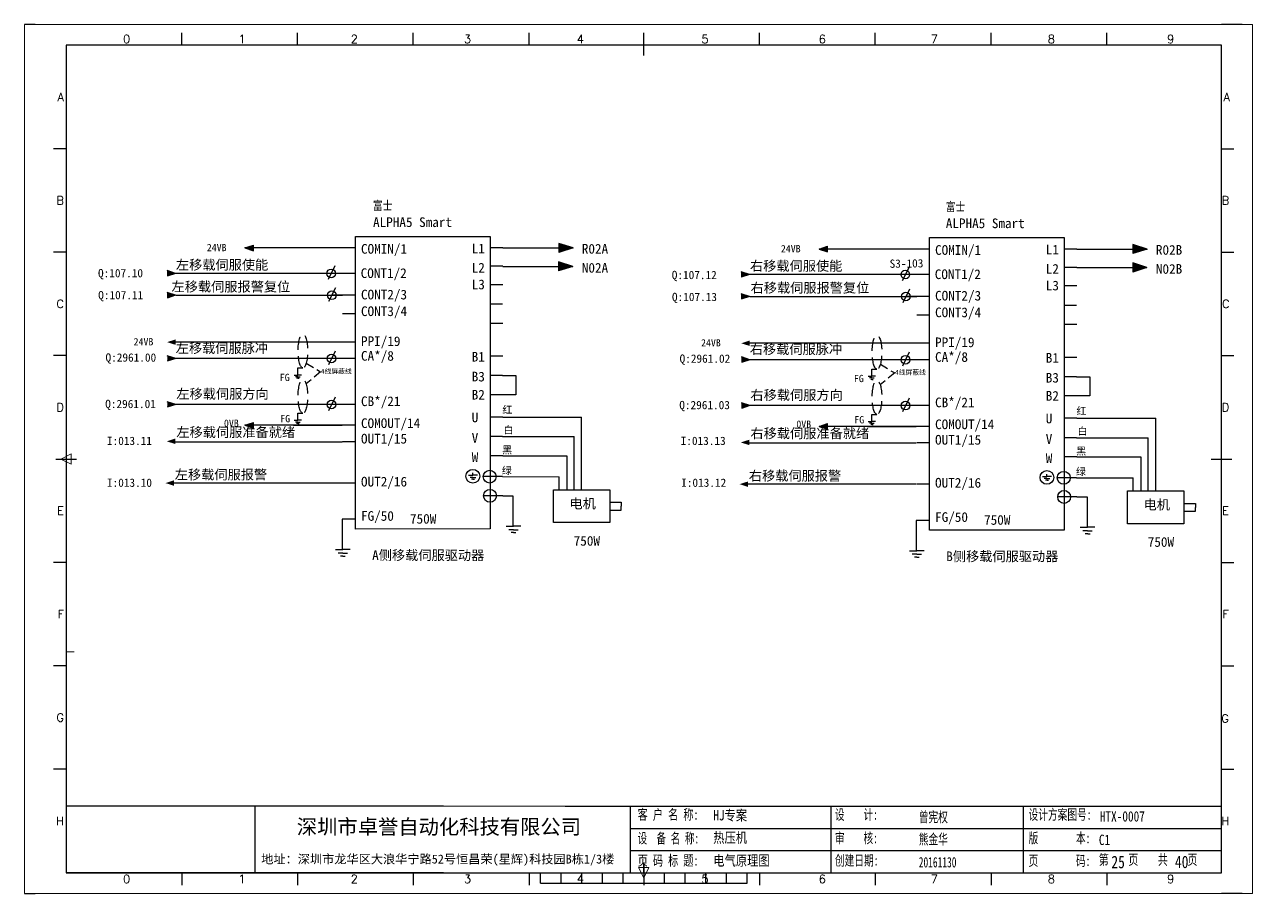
# Model space of a CAD drawing. Extents: x 35123 to 43919, y -4314 to -326.
# Drawn here: x 37283.1 to 37580.1, y -3613.9 to -3403.9 of the extents above; entities that cross this region are included whole.
import ezdxf
from ezdxf.enums import TextEntityAlignment as Align

# ---------------------------------------------------------------- set-up
doc = ezdxf.new("R2010")
doc.units = 0
doc.header["$MEASUREMENT"] = 0
doc.linetypes.add('ACISOWELD', pattern=[3, 2, -1])
doc.linetypes.add('HIDDEN2', pattern=[4.7625, 3.175, -1.5875])
doc.layers.add('AE_BOR', color=1, linetype='Continuous')
doc.layers.add('SYMS', color=7, linetype='Continuous')
doc.styles.add('Standard0.67', font='', dxfattribs={"width": 0.67})
doc.styles.add('Standard_0.8', font='SimSun.ttf', dxfattribs={"width": 0.8})
doc.styles.add('WD', font='romans.shx', dxfattribs={"bigfont": 'gbcbig.shx'})
doc.styles.add('宋', font='SimSun.ttf', dxfattribs={"width": 0.7})
doc.styles.add('工程字', font='SimSun.ttf')
doc.styles.get('Standard0.67').set_extended_font_data('FangSong_GB2312')

# ---------------------------------------------------------------- blocks, each defined once
blk = doc.blocks.new('gb_a2_a')
for p, q in [((584, 410), (25, 410)), ((25, 410), (25, 10)), ((584, 10), (584, 410)), ((25, 10), (584, 10))]:
    blk.add_line(p, q)
at = {"lineweight": 9, "ltscale": 0.1}
blk.add_line((25, 116.86), (29, 116.86), dxfattribs=at)
at = {"layer": 'AE_BOR', "lineweight": 30}
for p, q in [((10, 420), (4.93, 420)), ((594, 420), (584, 420)), ((4.93, 0), (10, 0)), ((594, 0), (584, 0))]:
    blk.add_line(p, q, dxfattribs=at)
at = {"layer": 'AE_BOR', "color": 1, "lineweight": 15}
for p, q in [((4.93, 420), (598.93, 420)), ((4.93, 0), (4.93, 420)), ((598.93, 420), (598.93, 0)), ((22.5, 210), (27.5, 212.5)), ((27.5, 207.5), (22.5, 210)), ((27.5, 212.5), (27.5, 207.5)), ((304.5, 7.5), (302, 12.5)), ((302, 12.5), (307, 12.5)), ((307, 12.5), (304.5, 7.5)), ((598.93, 0), (4.93, 0))]:
    blk.add_line(p, q, dxfattribs=at)
at = {"layer": 'AE_BOR'}
for p, q in [((81, 410), (81, 416)), ((137, 410), (137, 416)), ((193, 410), (193, 416)), ((249, 410), (249, 416)), ((304.5, 410), (304.5, 416)), ((360.5, 410), (360.5, 416)), ((416.5, 410), (416.5, 416)), ((472.5, 410), (472.5, 416)), ((528.5, 410), (528.5, 416)), ((25, 360), (19, 360)), ((584, 360), (590, 360)), ((25, 310), (19, 310)), ((584, 310), (590, 310)), ((25, 260), (19, 260)), ((584, 260), (590, 260)), ((25, 160), (19, 160)), ((584, 160), (590, 160)), ((25, 110), (19, 110)), ((584, 110), (590, 110)), ((25, 60), (19, 60)), ((584, 60), (590, 60)), ((81, 10), (81, 4)), ((137, 10), (137, 4)), ((193, 10), (193, 4)), ((249, 10), (249, 4)), ((304.5, 10), (304.5, 4)), ((360.5, 10), (360.5, 4)), ((416.5, 10), (416.5, 4)), ((472.5, 10), (472.5, 4)), ((528.5, 10), (528.5, 4))]:
    blk.add_line(p, q, dxfattribs=at)
at = {"layer": 'AE_BOR', "color": 2, "lineweight": 30}
for p, q in [((304.5, 405), (304.5, 415)), ((20, 210), (30, 210)), ((579, 210), (589, 210)), ((304.5, 10), (304.5, 15)), ((304.5, 15), (304.5, 5)), ((254.5, 5), (254.5, 10)), ((264.5, 5), (264.5, 10)), ((274.5, 5), (274.5, 10)), ((284.5, 5), (284.5, 10)), ((294.5, 5), (294.5, 10)), ((304.5, 10), (304.5, 5)), ((314.5, 5), (314.5, 10)), ((324.5, 5), (324.5, 10)), ((334.5, 5), (334.5, 10)), ((344.5, 5), (344.5, 10)), ((354.5, 5), (354.5, 10)), ((254.5, 5), (354.5, 5))]:
    blk.add_line(p, q, dxfattribs=at)
at = {"layer": 'AE_BOR', "style": 'WD'}
for s, p in [('0', (54.27, 411)), ('1', (110.12, 411)), ('2', (164.42, 411)), ('3', (219.22, 411)), ('4', (273.82, 411)), ('5', (334.12, 411)), ('6', (390.81, 411)), ('7', (445.01, 411)), ('8', (501.67, 411)), ('9', (559.4, 411)), ('0', (54.27, 5)), ('1', (110.12, 5)), ('2', (164.42, 5)), ('3', (219.22, 5)), ('4', (273.82, 5)), ('5', (334.12, 5)), ('6', (390.81, 5)), ('7', (445.01, 5)), ('8', (501.67, 5)), ('9', (559.4, 5))]:
    blk.add_text(s, height=4, dxfattribs=at).set_placement(p, align=Align.CENTER)
for s, p in [('A', (24, 385)), ('A', (588.05, 385)), ('B', (24, 335)), ('B', (587.67, 335)), ('C', (24, 285)), ('C', (587.86, 285)), ('D', (24, 235)), ('D', (587.67, 235)), ('E', (24, 185)), ('E', (587.48, 185)), ('F', (24, 135)), ('F', (587.48, 135)), ('F', (587.48, 135)), ('G', (24, 85)), ('G', (587.48, 84.56)), ('H', (24, 35)), ('H', (587.67, 35))]:
    blk.add_text(s, height=4, dxfattribs=at).set_placement(p, align=Align.MIDDLE_RIGHT)
blk = doc.blocks.new('节点')
at = {"color": 1}
blk.add_line((5159.2, 79.1), (5149.7, 60.2), dxfattribs=at)
blk.add_circle((5154.1, 68.9), 5.98, dxfattribs=at)

msp = doc.modelspace()

# ---------------------------------------------------------------- hatches: boundary and pattern name
for points in [[(37415.739, -3457.853), (37412.29, -3456.747), (37412.29, -3458.958)], [(37554.594, -3458.124), (37551.145, -3457.019), (37551.145, -3459.229)], [(37336.396, -3457.853), (37338.466, -3457.189), (37338.466, -3458.516)], [(37475.252, -3458.124), (37477.321, -3457.461), (37477.321, -3458.787)], [(37415.71, -3462.324), (37412.261, -3461.219), (37412.261, -3463.43)], [(37554.566, -3462.596), (37551.117, -3461.49), (37551.117, -3463.701)], [(37319.612, -3463.998), (37317.543, -3464.661), (37317.543, -3463.335)], [(37458.468, -3464.27), (37456.399, -3464.933), (37456.399, -3463.606)], [(37319.612, -3469.304), (37317.543, -3469.968), (37317.543, -3468.641)], [(37458.468, -3469.576), (37456.399, -3470.239), (37456.399, -3468.913)], [(37317.57, -3480.622), (37319.64, -3479.959), (37319.64, -3481.286)], [(37456.426, -3480.894), (37458.495, -3480.231), (37458.495, -3481.557)], [(37319.679, -3484.596), (37317.61, -3485.259), (37317.61, -3483.933)], [(37458.535, -3484.867), (37456.465, -3485.53), (37456.465, -3484.204)], [(37319.679, -3495.691), (37317.61, -3496.354), (37317.61, -3495.028)], [(37458.535, -3495.962), (37456.465, -3496.625), (37456.465, -3495.299)], [(37336.396, -3500.716), (37338.466, -3500.053), (37338.466, -3501.379)], [(37475.252, -3500.987), (37477.321, -3500.324), (37477.321, -3501.65)], [(37317.471, -3504.593), (37319.54, -3503.93), (37319.54, -3505.256)], [(37456.326, -3504.864), (37458.396, -3504.201), (37458.396, -3505.527)], [(37317.161, -3514.685), (37319.231, -3514.022), (37319.231, -3515.349)], [(37456.017, -3514.957), (37458.086, -3514.294), (37458.086, -3515.62)]]:
    msp.add_hatch(color=256).paths.add_polyline_path(points)

# ---------------------------------------------------------------- linework, layer by layer
for p, q in [((37415.739, -3457.853), (37412.29, -3456.747)), ((37412.29, -3456.747), (37412.29, -3458.958)), ((37554.594, -3458.124), (37551.145, -3457.019)), ((37551.145, -3457.019), (37551.145, -3459.229)), ((37336.396, -3457.853), (37338.466, -3457.189)), ((37348.098, -3457.853), (37336.396, -3457.853)), ((37336.396, -3457.853), (37338.466, -3458.516)), ((37338.466, -3458.516), (37338.466, -3457.189)), ((37360.009, -3457.853), (37348.098, -3457.853)), ((37363.114, -3457.853), (37360.009, -3457.853)), ((37363.114, -3457.853), (37360.009, -3457.853)), ((37363.114, -3457.853), (37360.009, -3457.853)), ((37363.114, -3457.853), (37360.009, -3457.853)), ((37363.114, -3457.853), (37360.009, -3457.853)), ((37363.114, -3457.853), (37360.009, -3457.853)), ((37363.114, -3457.853), (37360.009, -3457.853)), ((37363.114, -3457.853), (37360.009, -3457.853)), ((37363.114, -3457.853), (37360.009, -3457.853)), ((37363.114, -3457.853), (37360.009, -3457.853)), ((37398.776, -3457.853), (37395.671, -3457.853)), ((37398.776, -3457.853), (37395.671, -3457.853)), ((37398.776, -3457.853), (37395.671, -3457.853)), ((37398.776, -3457.853), (37395.671, -3457.853)), ((37398.776, -3457.853), (37395.671, -3457.853)), ((37398.776, -3457.853), (37395.671, -3457.853)), ((37398.776, -3457.853), (37395.671, -3457.853)), ((37398.776, -3457.853), (37395.671, -3457.853)), ((37398.776, -3457.853), (37395.671, -3457.853)), ((37398.776, -3457.853), (37395.671, -3457.853)), ((37398.776, -3457.853), (37415.739, -3457.853)), ((37415.739, -3457.853), (37412.29, -3458.958)), ((37475.252, -3458.124), (37477.321, -3457.461)), ((37486.954, -3458.124), (37475.252, -3458.124)), ((37475.252, -3458.124), (37477.321, -3458.787)), ((37477.321, -3458.787), (37477.321, -3457.461)), ((37498.864, -3458.124), (37486.954, -3458.124)), ((37501.969, -3458.124), (37498.864, -3458.124)), ((37501.969, -3458.124), (37498.864, -3458.124)), ((37501.969, -3458.124), (37498.864, -3458.124)), ((37501.969, -3458.124), (37498.864, -3458.124)), ((37501.969, -3458.124), (37498.864, -3458.124)), ((37501.969, -3458.124), (37498.864, -3458.124)), ((37501.969, -3458.124), (37498.864, -3458.124)), ((37501.969, -3458.124), (37498.864, -3458.124)), ((37501.969, -3458.124), (37498.864, -3458.124)), ((37501.969, -3458.124), (37498.864, -3458.124)), ((37537.632, -3458.124), (37534.527, -3458.124)), ((37537.632, -3458.124), (37534.527, -3458.124)), ((37537.632, -3458.124), (37534.527, -3458.124)), ((37537.632, -3458.124), (37534.527, -3458.124)), ((37537.632, -3458.124), (37534.527, -3458.124)), ((37537.632, -3458.124), (37534.527, -3458.124)), ((37537.632, -3458.124), (37534.527, -3458.124)), ((37537.632, -3458.124), (37534.527, -3458.124)), ((37537.632, -3458.124), (37534.527, -3458.124)), ((37537.632, -3458.124), (37534.527, -3458.124)), ((37537.632, -3458.124), (37554.594, -3458.124)), ((37554.594, -3458.124), (37551.145, -3459.229)), ((37398.75, -3462.292), (37395.646, -3462.292)), ((37398.747, -3462.323), (37415.71, -3462.323)), ((37415.71, -3462.324), (37412.261, -3461.219)), ((37412.261, -3461.219), (37412.261, -3463.43)), ((37415.71, -3462.324), (37412.261, -3463.43)), ((37537.606, -3462.563), (37534.501, -3462.563)), ((37537.603, -3462.594), (37554.566, -3462.594)), ((37554.566, -3462.596), (37551.117, -3461.49)), ((37551.117, -3461.49), (37551.117, -3463.701)), ((37554.566, -3462.596), (37551.117, -3463.701)), ((37319.612, -3463.998), (37317.543, -3463.335)), ((37319.612, -3463.998), (37317.543, -3464.661)), ((37322.532, -3463.998), (37319.612, -3463.998)), ((37357.263, -3463.998), (37322.532, -3463.998)), ((37363.114, -3463.998), (37357.263, -3463.998)), ((37359.942, -3463.998), (37357.263, -3463.998)), ((37458.468, -3464.27), (37456.399, -3463.606)), ((37458.468, -3464.27), (37456.399, -3464.933)), ((37461.387, -3464.27), (37458.468, -3464.27)), ((37496.118, -3464.27), (37461.387, -3464.27)), ((37501.969, -3464.27), (37496.118, -3464.27)), ((37498.798, -3464.27), (37496.118, -3464.27)), ((37319.612, -3469.304), (37317.543, -3468.641)), ((37398.747, -3466.781), (37395.642, -3466.781)), ((37458.468, -3469.576), (37456.399, -3468.913)), ((37537.603, -3467.052), (37534.498, -3467.052)), ((37319.612, -3469.304), (37317.543, -3469.968)), ((37319.662, -3469.301), (37360.008, -3469.301)), ((37360.072, -3469.301), (37357.393, -3469.301)), ((37363.113, -3469.301), (37360.008, -3469.301)), ((37398.695, -3471.465), (37395.59, -3471.465)), ((37458.468, -3469.576), (37456.399, -3470.239)), ((37458.518, -3469.573), (37498.864, -3469.573)), ((37498.928, -3469.573), (37496.248, -3469.573)), ((37501.969, -3469.573), (37498.864, -3469.573)), ((37537.55, -3471.736), (37534.445, -3471.736)), ((37363.114, -3473.818), (37360.009, -3473.818)), ((37501.969, -3474.089), (37498.864, -3474.089)), ((37398.776, -3476.094), (37395.671, -3476.094)), ((37537.632, -3476.365), (37534.527, -3476.365)), ((37339.44, -3480.622), (37319.64, -3480.622)), ((37360.009, -3480.622), (37339.44, -3480.622)), ((37363.081, -3480.622), (37359.976, -3480.622)), ((37478.295, -3480.894), (37458.495, -3480.894)), ((37498.864, -3480.894), (37478.295, -3480.894)), ((37501.937, -3480.894), (37498.832, -3480.894)), ((37319.679, -3484.596), (37317.61, -3483.933)), ((37319.679, -3484.596), (37317.61, -3485.259)), ((37322.599, -3484.596), (37319.679, -3484.596)), ((37357.329, -3484.596), (37322.599, -3484.596)), ((37360.009, -3484.596), (37356.575, -3484.596)), ((37360.009, -3484.596), (37357.329, -3484.596)), ((37363.114, -3484.596), (37360.009, -3484.596)), ((37398.747, -3484.026), (37395.642, -3484.026)), ((37458.535, -3484.867), (37456.465, -3484.204)), ((37458.535, -3484.867), (37456.465, -3485.53)), ((37461.454, -3484.867), (37458.535, -3484.867)), ((37496.185, -3484.867), (37461.454, -3484.867)), ((37498.864, -3484.867), (37495.431, -3484.867)), ((37498.864, -3484.867), (37496.185, -3484.867)), ((37501.969, -3484.867), (37498.864, -3484.867)), ((37537.603, -3484.297), (37534.498, -3484.297)), ((37348.274, -3488.575), (37349.168, -3488.568)), ((37349.168, -3489.004), (37348.606, -3489.004)), ((37349.178, -3489.35), (37348.892, -3489.35)), ((37350.063, -3488.575), (37349.168, -3488.568)), ((37349.168, -3489.004), (37349.73, -3489.004)), ((37349.178, -3489.35), (37349.465, -3489.35)), ((37398.695, -3488.71), (37395.59, -3488.71)), ((37398.695, -3488.71), (37401.88, -3488.71)), ((37401.88, -3488.71), (37401.88, -3493.339)), ((37487.13, -3488.846), (37488.024, -3488.839)), ((37488.024, -3489.275), (37487.462, -3489.275)), ((37488.034, -3489.622), (37487.747, -3489.622)), ((37488.918, -3488.846), (37488.024, -3488.839)), ((37488.024, -3489.275), (37488.586, -3489.275)), ((37488.034, -3489.622), (37488.321, -3489.622)), ((37537.55, -3488.981), (37534.445, -3488.981)), ((37537.55, -3488.981), (37540.735, -3488.981)), ((37540.735, -3488.981), (37540.735, -3493.611)), ((37319.679, -3495.691), (37317.61, -3495.028)), ((37398.776, -3493.339), (37395.671, -3493.339)), ((37401.88, -3493.339), (37398.776, -3493.339)), ((37458.535, -3495.962), (37456.465, -3495.299)), ((37537.632, -3493.611), (37534.527, -3493.611)), ((37540.735, -3493.611), (37537.632, -3493.611)), ((37319.679, -3495.691), (37317.61, -3496.354)), ((37322.599, -3495.691), (37319.679, -3495.691)), ((37357.329, -3495.691), (37322.599, -3495.691)), ((37360.009, -3495.691), (37357.329, -3495.691)), ((37360.009, -3495.691), (37357.329, -3495.691)), ((37363.114, -3495.691), (37360.009, -3495.691)), ((37458.535, -3495.962), (37456.465, -3496.625)), ((37461.454, -3495.962), (37458.535, -3495.962)), ((37496.185, -3495.962), (37461.454, -3495.962)), ((37498.864, -3495.962), (37496.185, -3495.962)), ((37498.864, -3495.962), (37496.185, -3495.962)), ((37501.969, -3495.962), (37498.864, -3495.962)), ((37336.396, -3500.716), (37338.466, -3500.053)), ((37348.098, -3500.716), (37336.396, -3500.716)), ((37336.396, -3500.716), (37338.466, -3501.379)), ((37338.466, -3501.379), (37338.466, -3500.053)), ((37359.909, -3500.718), (37347.806, -3500.718)), ((37348.098, -3500.718), (37359.909, -3500.718)), ((37348.274, -3499.523), (37349.168, -3499.516)), ((37349.168, -3499.952), (37348.606, -3499.952)), ((37349.178, -3500.298), (37348.892, -3500.298)), ((37350.063, -3499.523), (37349.168, -3499.516)), ((37349.168, -3499.952), (37349.73, -3499.952)), ((37349.178, -3500.298), (37349.465, -3500.298)), ((37363.014, -3500.718), (37359.909, -3500.718)), ((37398.747, -3498.763), (37395.642, -3498.763)), ((37398.747, -3498.763), (37417.825, -3498.763)), ((37417.825, -3516.328), (37417.825, -3498.763)), ((37475.252, -3500.987), (37477.321, -3500.324)), ((37486.954, -3500.987), (37475.252, -3500.987)), ((37475.252, -3500.987), (37477.321, -3501.65)), ((37477.321, -3501.65), (37477.321, -3500.324)), ((37498.765, -3500.989), (37486.661, -3500.989)), ((37486.954, -3500.989), (37498.765, -3500.989)), ((37487.13, -3499.794), (37488.024, -3499.787)), ((37488.024, -3500.223), (37487.462, -3500.223)), ((37488.034, -3500.57), (37487.747, -3500.57)), ((37488.918, -3499.794), (37488.024, -3499.787)), ((37488.024, -3500.223), (37488.586, -3500.223)), ((37488.034, -3500.57), (37488.321, -3500.57)), ((37501.869, -3500.989), (37498.765, -3500.989)), ((37537.603, -3499.035), (37534.498, -3499.035)), ((37537.603, -3499.035), (37556.68, -3499.035)), ((37556.68, -3516.599), (37556.68, -3499.035)), ((37398.695, -3503.448), (37395.59, -3503.448)), ((37398.695, -3503.448), (37416.016, -3503.448)), ((37416.016, -3516.326), (37416.016, -3503.448)), ((37537.55, -3503.719), (37534.445, -3503.719)), ((37537.55, -3503.719), (37554.871, -3503.719)), ((37554.871, -3516.597), (37554.871, -3503.719)), ((37318.346, -3504.692), (37359.909, -3504.692)), ((37363.114, -3504.692), (37360.009, -3504.692)), ((37457.202, -3504.963), (37498.765, -3504.963)), ((37501.969, -3504.963), (37498.864, -3504.963)), ((37398.776, -3508.077), (37395.671, -3508.077)), ((37398.776, -3508.077), (37414.263, -3508.077)), ((37414.263, -3508.077), (37414.263, -3516.326)), ((37537.632, -3508.348), (37534.527, -3508.348)), ((37537.632, -3508.348), (37553.119, -3508.348)), ((37553.119, -3508.348), (37553.119, -3516.597)), ((37390.457, -3512.813), (37391.53, -3512.805)), ((37391.53, -3513.328), (37390.855, -3513.328)), ((37391.53, -3512.805), (37391.53, -3512.252)), ((37392.603, -3512.813), (37391.53, -3512.805)), ((37391.53, -3513.328), (37392.204, -3513.328)), ((37395.671, -3513.138), (37394.032, -3513.138)), ((37398.695, -3513.138), (37395.59, -3513.138)), ((37398.695, -3513.138), (37412.358, -3513.19)), ((37412.358, -3516.29), (37412.358, -3513.19)), ((37529.312, -3513.084), (37530.385, -3513.076)), ((37530.385, -3513.076), (37530.385, -3512.524)), ((37531.459, -3513.084), (37530.385, -3513.076)), ((37534.527, -3513.41), (37532.888, -3513.41)), ((37537.55, -3513.41), (37534.445, -3513.41)), ((37537.55, -3513.41), (37551.214, -3513.461)), ((37551.214, -3516.561), (37551.214, -3513.461)), ((37359.909, -3514.721), (37318.82, -3514.721)), ((37363.114, -3514.721), (37360.009, -3514.721)), ((37391.542, -3513.744), (37391.198, -3513.744)), ((37391.542, -3513.744), (37391.886, -3513.744)), ((37498.765, -3514.992), (37457.675, -3514.992)), ((37501.969, -3514.992), (37498.864, -3514.992)), ((37530.385, -3513.599), (37529.711, -3513.599)), ((37530.397, -3514.015), (37530.053, -3514.015)), ((37530.385, -3513.599), (37531.06, -3513.599)), ((37530.397, -3514.015), (37530.741, -3514.015)), ((37395.671, -3517.767), (37394.113, -3517.767)), ((37398.776, -3517.767), (37395.671, -3517.767)), ((37398.776, -3517.767), (37401.214, -3517.767)), ((37401.214, -3517.767), (37401.214, -3525.098)), ((37424.62, -3519.324), (37427.427, -3519.324)), ((37427.427, -3519.324), (37427.427, -3520.282)), ((37534.527, -3518.039), (37532.969, -3518.039)), ((37537.632, -3518.039), (37534.527, -3518.039)), ((37537.632, -3518.039), (37540.07, -3518.039)), ((37540.07, -3518.039), (37540.07, -3525.369)), ((37424.62, -3521.24), (37427.427, -3521.24)), ((37427.427, -3521.24), (37427.427, -3520.282)), ((37563.475, -3519.595), (37566.283, -3519.595)), ((37563.475, -3521.511), (37566.283, -3521.511)), ((37566.283, -3519.595), (37566.283, -3520.553)), ((37566.283, -3521.511), (37566.283, -3520.553)), ((37363.014, -3523.437), (37359.909, -3523.437)), ((37359.909, -3523.437), (37359.909, -3530.767)), ((37399.564, -3525.112), (37401.353, -3525.098)), ((37403.142, -3525.112), (37401.353, -3525.098)), ((37501.869, -3523.708), (37498.765, -3523.708)), ((37498.765, -3523.708), (37498.765, -3531.039)), ((37538.42, -3525.383), (37540.209, -3525.369)), ((37541.997, -3525.383), (37540.209, -3525.369)), ((37401.353, -3525.969), (37400.229, -3525.969)), ((37401.373, -3526.663), (37400.8, -3526.663)), ((37401.353, -3525.969), (37402.477, -3525.969)), ((37401.373, -3526.663), (37401.947, -3526.663)), ((37540.209, -3526.241), (37539.084, -3526.241)), ((37540.229, -3526.934), (37539.655, -3526.934)), ((37540.209, -3526.241), (37541.333, -3526.241)), ((37540.229, -3526.934), (37540.802, -3526.934)), ((37358.259, -3530.781), (37360.048, -3530.767)), ((37361.837, -3530.781), (37360.048, -3530.767)), ((37497.115, -3531.052), (37498.904, -3531.039)), ((37500.692, -3531.052), (37498.904, -3531.039)), ((37360.048, -3531.639), (37358.924, -3531.639)), ((37360.068, -3532.332), (37359.495, -3532.332)), ((37360.048, -3531.639), (37361.172, -3531.639)), ((37360.068, -3532.332), (37360.642, -3532.332)), ((37498.904, -3531.91), (37497.779, -3531.91)), ((37498.924, -3532.603), (37498.35, -3532.603)), ((37498.904, -3531.91), (37500.028, -3531.91)), ((37498.924, -3532.603), (37499.497, -3532.603)), ((37338.766, -3592.785), (37338.766, -3608.87)), ((37429.579, -3598.146), (37473.83, -3598.146)), ((37473.83, -3598.146), (37542.616, -3598.146)), ((37542.616, -3598.146), (37572.614, -3598.146)), ((37429.579, -3603.508), (37473.83, -3603.508)), ((37473.83, -3603.508), (37542.616, -3603.508)), ((37542.616, -3603.508), (37572.614, -3603.508)), ((37413.88, -3608.87), (37473.83, -3608.87)), ((37473.83, -3608.87), (37542.616, -3608.87))]:
    msp.add_line(p, q)
at = {"linetype": 'ACISOWELD'}
for p, q in [((37351.22, -3485.716), (37354.696, -3487.811)), ((37490.076, -3485.987), (37493.552, -3488.082)), ((37354.696, -3487.811), (37351.18, -3490.664)), ((37493.552, -3488.082), (37490.036, -3490.935))]:
    msp.add_line(p, q, dxfattribs=at)
at = {"lineweight": -3}
for p, q in [((37349.168, -3488.568), (37349.168, -3486.873)), ((37349.168, -3486.873), (37350.408, -3486.873)), ((37488.024, -3488.839), (37488.024, -3487.144)), ((37488.024, -3487.144), (37489.264, -3487.144)), ((37349.168, -3499.516), (37349.168, -3497.821)), ((37349.168, -3497.821), (37350.408, -3497.821)), ((37488.024, -3499.787), (37488.024, -3498.092)), ((37488.024, -3498.092), (37489.264, -3498.092))]:
    msp.add_line(p, q, dxfattribs=at)
at = {"ltscale": 2}
for p, q in [((37384.419, -3592.785), (37293.114, -3592.785)), ((37413.88, -3592.785), (37572.614, -3592.785)), ((37429.579, -3592.785), (37429.579, -3608.87)), ((37478.145, -3608.87), (37478.145, -3592.785)), ((37524.725, -3608.87), (37524.725, -3592.785)), ((37384.419, -3608.87), (37293.114, -3608.87)), ((37542.616, -3608.87), (37572.614, -3608.87))]:
    msp.add_line(p, q, dxfattribs=at)
at = {"lineweight": 9, "ltscale": 0.1}
for p, q in [((37384.419, -3592.785), (37413.88, -3592.785)), ((37384.419, -3608.87), (37413.88, -3608.87)), ((37412.523, -3608.87), (37412.523, -3608.87)), ((37412.523, -3608.87), (37412.523, -3608.87))]:
    msp.add_line(p, q, dxfattribs=at)
for points in [[(37363.114, -3455.102), (37395.671, -3455.102), (37395.671, -3525.779), (37363.114, -3525.789)], [(37501.969, -3455.373), (37534.527, -3455.373), (37534.527, -3526.05), (37501.969, -3526.06)], [(37411.03, -3516.328), (37424.62, -3516.328), (37424.62, -3524.237), (37411.03, -3524.237)], [(37549.886, -3516.599), (37563.475, -3516.599), (37563.475, -3524.508), (37549.886, -3524.508)]]:
    msp.add_lwpolyline(points, close=True)
for centre, radius in [((37391.505, -3513.055), 1.662), ((37395.59, -3513.138), 1.558), ((37530.361, -3513.327), 1.662), ((37534.445, -3513.41), 1.558), ((37395.671, -3517.767), 1.558), ((37534.527, -3518.039), 1.558)]:
    msp.add_circle(centre, radius)
at = {"linetype": 'HIDDEN2'}
for centre in [(37350.408, -3482.767), (37489.264, -3483.039), (37350.408, -3493.715), (37489.264, -3493.987)]:
    msp.add_ellipse(centre, major_axis=(0, -4.106), ratio=0.2823603, dxfattribs=at)

# ---------------------------------------------------------------- block references
for name, p, xscale, yscale, zscale in [('gb_a2_a', (37280.614, -3613.87), 0.5, 0.5, 0.5), ('节点', (36455.296, -3476.058), 0.1749999999992724, 0.1750000000001819, 0.175), ('节点', (36455.296, -3476.058), 0.1749999999992724, 0.1750000000001819, 0.175), ('节点', (36455.296, -3476.058), 0.1749999999992724, 0.1750000000001819, 0.175), ('节点', (36594.152, -3476.33), 0.1749999999992724, 0.1750000000001819, 0.175), ('节点', (36594.152, -3476.33), 0.1749999999992724, 0.1750000000001819, 0.175), ('节点', (36594.152, -3476.33), 0.1749999999992724, 0.1750000000001819, 0.175), ('节点', (36455.426, -3481.361), 0.1749999999992724, 0.1750000000001819, 0.175), ('节点', (36455.426, -3481.361), 0.1749999999992724, 0.1750000000001819, 0.175), ('节点', (36455.426, -3481.361), 0.1749999999992724, 0.1750000000001819, 0.175), ('节点', (36594.282, -3481.633), 0.1749999999992724, 0.1750000000001819, 0.175), ('节点', (36594.282, -3481.633), 0.1749999999992724, 0.1750000000001819, 0.175), ('节点', (36594.282, -3481.633), 0.1749999999992724, 0.1750000000001819, 0.175), ('节点', (36455.363, -3496.656), 0.1749999999992724, 0.1750000000001819, 0.175), ('节点', (36455.363, -3496.656), 0.1749999999992724, 0.1750000000001819, 0.175), ('节点', (36455.363, -3496.656), 0.1749999999992724, 0.1750000000001819, 0.175), ('节点', (36594.218, -3496.927), 0.1749999999992724, 0.1750000000001819, 0.175), ('节点', (36594.218, -3496.927), 0.1749999999992724, 0.1750000000001819, 0.175), ('节点', (36594.218, -3496.927), 0.1749999999992724, 0.1750000000001819, 0.175), ('节点', (36455.363, -3507.751), 0.1749999999992724, 0.1750000000001819, 0.175), ('节点', (36455.363, -3507.751), 0.1749999999992724, 0.1750000000001819, 0.175), ('节点', (36455.363, -3507.751), 0.1749999999992724, 0.1750000000001819, 0.175), ('节点', (36594.218, -3508.022), 0.1749999999992724, 0.1750000000001819, 0.175), ('节点', (36594.218, -3508.022), 0.1749999999992724, 0.1750000000001819, 0.175), ('节点', (36594.218, -3508.022), 0.1749999999992724, 0.1750000000001819, 0.175)]:
    msp.add_blockref(name, p, dxfattribs=dict(xscale=xscale, yscale=yscale, zscale=zscale))

# ---------------------------------------------------------------- texts
for s, insert, char_height, width, attachment_point in [('{\\Fromans,gbcbig|c134;富士}\\PALPHA5 Smart', (37367.37, -3446.556), 2.34, 28.3192, 1), ('{\\Fromans,gbcbig|c134;富士}\\PALPHA5 Smart', (37505.906, -3446.828), 2.34, 28.3192, 1), ('24VB', (37327.164, -3456.886), 1.755, 5.30592, 1), ('{\\fSimSun|b0|i0|c134|p2;COMIN/1}', (37364.456, -3456.914), 2.34, 14.26729, 1), ('{\\fSimSun|b0|i0|c134|p2;L1}', (37391.231, -3456.819), 2.34, 4.33545, 1), ('R02A', (37417.872, -3456.886), 2.34, 5.30592, 1), ('{\\fSimSun|b0|i0|c134|p2;COMIN/1}', (37503.312, -3457.185), 2.34, 14.26729, 1), ('24VB', (37466.02, -3457.157), 1.755, 5.30592, 1), ('{\\fSimSun|b0|i0|c134|p2;L1}', (37530.087, -3457.09), 2.34, 4.33545, 1), ('R02B', (37556.728, -3457.157), 2.34, 5.30592, 1), ('Q:107.10', (37300.849, -3462.947), 2, 14.80364, 1), ('{\\fSimSun|b0|i0|c134|p2;左移载伺服使能}', (37319.691, -3460.757), 2.34, 30.42746, 1), ('{\\fSimSun|b0|i0|c134|p2;CONT1/2}', (37364.387, -3462.779), 2.34, 19.80593, 1), ('{\\fSimSun|b0|i0|c134|p2;L2}', (37391.231, -3461.466), 2.34, 4.33545, 1), ('N02A', (37417.872, -3461.486), 2.34, 5.30592, 1), ('{\\fSimSun|b0|i0|c134|p2;右移载伺服使能}', (37458.547, -3461.028), 2.34, 30.42746, 1), ('{\\fSimSun|b0|i0|c134|p2;CONT1/2}', (37503.243, -3463.05), 2.34, 19.80593, 1), ('{\\fSimSun|b0|i0|c134|p2;L2}', (37530.087, -3461.738), 2.34, 4.33545, 1), ('N02B', (37556.728, -3461.758), 2.34, 5.30592, 1), ('{\\fSimSun|b0|i0|c134|p2;左移载伺服报警复位}', (37318.628, -3466.039), 2.34, 37.66028, 1), ('{\\fSimSun|b0|i0|c134|p2;L3}', (37391.231, -3465.501), 2.34, 4.33545, 1), ('Q:107.12', (37439.626, -3463.391), 2, 14.80364, 1), ('{\\fSimSun|b0|i0|c134|p2;右移载伺服报警复位}', (37458.695, -3466.31), 2.34, 36.89595, 1), ('{\\fSimSun|b0|i0|c134|p2;L3}', (37530.087, -3465.773), 2.34, 4.33545, 1), ('Q:107.11', (37300.899, -3468.25), 2, 14.80364, 1), ('{\\fSimSun|b0|i0|c134|p2;CONT2/3}', (37364.456, -3467.96), 2.34, 22.44337, 1), ('Q:107.13', (37439.676, -3468.694), 2, 14.80364, 1), ('{\\fSimSun|b0|i0|c134|p2;CONT2/3}', (37503.312, -3468.231), 2.34, 22.44337, 1), ('{\\fSimSun|b0|i0|c134|p2;CONT3/4}', (37364.456, -3471.983), 2.34, 4.64062, 1), ('{\\fSimSun|b0|i0|c134|p2;CONT3/4}', (37503.312, -3472.254), 2.34, 4.64062, 1), ('24VB', (37309.456, -3479.642), 1.755, 5.30592, 1), ('{\\fSimSun|b0|i0|c134|p2;左移载伺服脉冲}', (37319.64, -3480.9), 2.34, 31.69101, 1), ('{\\fSimSun|b0|i0|c134|p2;PPI/19}', (37364.456, -3479.225), 2.34, 4.64062, 1), ('24VB', (37446.707, -3479.913), 1.755, 5.30592, 1), ('{\\fSimSun|b0|i0|c134|p2;右移载伺服脉冲}', (37458.495, -3481.171), 2.34, 30.45053, 1), ('{\\fSimSun|b0|i0|c134|p2;PPI/19}', (37503.312, -3479.496), 2.34, 4.64062, 1), ('Q:2961.00', (37302.67, -3483.333), 2, 14.80364, 1), ('{\\fSimSun|b0|i0|c134|p2;CA*/8}', (37364.456, -3482.774), 2.34, 4.64062, 1), ('{\\fSimSun|b0|i0|c134|p2;B1}', (37391.231, -3482.975), 2.34, 4.33545, 1), ('Q:2961.02', (37441.526, -3483.605), 2, 14.80364, 1), ('{\\fSimSun|b0|i0|c134|p2;CA*/8}', (37503.312, -3483.045), 2.34, 4.64062, 1), ('{\\fSimSun|b0|i0|c134|p2;B1}', (37530.087, -3483.246), 2.34, 4.33545, 1), ('FG', (37344.813, -3488.267), 1.755, 5.30592, 1), ('{\\fSimSun|b0|i0|c134|p2;B3}', (37391.231, -3487.782), 2.34, 4.33545, 1), ('FG', (37483.669, -3488.539), 1.755, 5.30592, 1), ('{\\fSimSun|b0|i0|c134|p2;B3}', (37530.087, -3488.054), 2.34, 4.33545, 1), ('{\\fSimSun|b0|i0|c134|p2;左移载伺服方向}', (37319.796, -3491.959), 2.34, 31.42377, 1), ('{\\fSimSun|b0|i0|c134|p2;B2}', (37391.231, -3492.164), 2.34, 4.33545, 1), ('{\\fSimSun|b0|i0|c134|p2;右移载伺服方向}', (37458.652, -3492.23), 2.34, 30.04857, 1), ('{\\fSimSun|b0|i0|c134|p2;B2}', (37530.087, -3492.435), 2.34, 4.33545, 1), ('Q:2961.01', (37302.594, -3494.557), 2, 16.56222, 1), ('{\\fSimSun|b0|i0|c134|p2;CB*/21}', (37364.456, -3493.748), 2.34, 4.64062, 1), ('Q:2961.03', (37441.449, -3494.828), 2, 16.56222, 1), ('{\\fSimSun|b0|i0|c134|p2;CB*/21}', (37503.312, -3494.019), 2.34, 4.64062, 1), ('FG', (37344.929, -3498.234), 1.755, 5.30592, 1), ('{\\fSimSun|b0|i0|c134|p2;U}', (37391.231, -3497.641), 2.34, 4.33545, 1), ('{\\fSimSun|b0|i0|c134|p2;红}', (37398.656, -3496.089), 1.755, 4.33545, 1), ('FG', (37483.785, -3498.505), 1.755, 5.30592, 1), ('{\\fSimSun|b0|i0|c134|p2;U}', (37530.087, -3497.912), 2.34, 4.33545, 1), ('{\\fSimSun|b0|i0|c134|p2;红}', (37537.512, -3496.361), 1.755, 4.33545, 1), ('{\\fSimSun|b0|i0|c134|p2;左移载伺服准备就绪}', (37319.796, -3501.222), 2.34, 38.69544, 1), ('0VB', (37331.308, -3499.341), 1.755, 5.30592, 1), ('{\\fSimSun|b0|i0|c134|p2;COMOUT/14}', (37364.456, -3499.042), 2.34, 4.64062, 1), ('{\\fSimSun|b0|i0|c134|p2;白}', (37398.916, -3500.992), 1.755, 4.33545, 1), ('{\\fSimSun|b0|i0|c134|p2;右移载伺服准备就绪}', (37458.652, -3501.493), 2.34, 36.79396, 1), ('0VB', (37469.76, -3499.571), 1.755, 5.30592, 1), ('{\\fSimSun|b0|i0|c134|p2;COMOUT/14}', (37503.312, -3499.313), 2.34, 4.64062, 1), ('{\\fSimSun|b0|i0|c134|p2;白}', (37537.771, -3501.263), 1.755, 4.33545, 1), ('I:013.11', (37303.012, -3503.477), 2, 14.80364, 1), ('{\\fSimSun|b0|i0|c134|p2;OUT1/15}', (37364.456, -3502.785), 2.34, 4.64062, 1), ('{\\fSimSun|b0|i0|c134|p2;V}', (37391.231, -3502.593), 2.34, 4.33545, 1), ('I:013.13', (37441.78, -3503.477), 2, 14.80364, 1), ('{\\fSimSun|b0|i0|c134|p2;OUT1/15}', (37503.312, -3503.056), 2.34, 4.64062, 1), ('{\\fSimSun|b0|i0|c134|p2;V}', (37530.087, -3502.865), 2.34, 4.33545, 1), ('{\\fSimSun|b0|i0|c134|p2;W}', (37391.231, -3507.219), 2.34, 4.33545, 1), ('{\\fSimSun|b0|i0|c134|p2;黑}', (37398.611, -3505.796), 1.755, 4.33545, 1), ('{\\fSimSun|b0|i0|c134|p2;W}', (37530.087, -3507.49), 2.34, 4.33545, 1), ('{\\fSimSun|b0|i0|c134|p2;黑}', (37537.467, -3506.067), 1.755, 4.33545, 1), ('{\\fSimSun|b0|i0|c134|p2;绿}', (37398.541, -3510.778), 1.755, 4.33545, 1), ('{\\fSimSun|b0|i0|c134|p2;左移载伺服报警}', (37319.41, -3511.47), 2.34, 31.40635, 1), ('{\\fSimSun|b0|i0|c134|p2;OUT2/16}', (37364.456, -3513.175), 2.34, 4.64062, 1), ('{\\fSimSun|b0|i0|c134|p2;右移载伺服报警}', (37458.265, -3511.742), 2.34, 31.40635, 1), ('{\\fSimSun|b0|i0|c134|p2;OUT2/16}', (37503.312, -3513.446), 2.34, 4.64062, 1), ('{\\fSimSun|b0|i0|c134|p2;绿}', (37537.396, -3511.049), 1.755, 4.33545, 1), ('I:013.10', (37303.012, -3513.596), 2, 14.80364, 1), ('I:013.12', (37441.911, -3513.596), 2, 14.80364, 1), ('{\\fSimSun|b0|i0|c134|p2;电机}', (37414.883, -3518.474), 2.34, 8.49766, 1), ('{\\fSimSun|b0|i0|c134|p2;电机}', (37553.739, -3518.745), 2.34, 8.49766, 1), ('{\\fSimSun|b0|i0|c134|p2;FG/50}', (37364.456, -3521.465), 2.34, 4.64062, 1), ('750W', (37376.309, -3522.154), 2.34, 28.3192, 1), ('{\\fSimSun|b0|i0|c134|p2;FG/50}', (37503.312, -3521.736), 2.34, 4.64062, 1), ('750W', (37515.165, -3522.425), 2.34, 28.3192, 1), ('750W', (37415.9, -3527.479), 2.34, 28.3192, 1), ('750W', (37554.756, -3527.751), 2.34, 28.3192, 1), ('{\\fSimSun|b0|i0|c134|p2;A侧移载伺服驱动器}', (37367.157, -3530.951), 2.34, 37.23365, 1), ('{\\fSimSun|b0|i0|c134|p2;B侧移载伺服驱动器}', (37506.012, -3531.222), 2.34, 37.23365, 1), ('{\\fSimSun|b0|i0|c134|p2;深圳市卓誉自动化科技有限公司}', (37348.934, -3599.958), 3.6, 80.67766, 7), ('{\\fSimSun|b0|i0|c134|p2;地址：深圳市龙华区大浪华宁路52号恒昌荣(星辉)科技园B栋1/3楼}', (37340.322, -3607.218), 2.16, 89.25675, 7)]:
    msp.add_mtext(s, dxfattribs=dict(insert=insert, char_height=char_height, width=width, attachment_point=attachment_point))
at = {"linetype": 'ACISOWELD', "char_height": 1.17, "width": 8.15604, "attachment_point": 1}
for insert in [(37354.756, -3487.058), (37493.611, -3487.33)]:
    msp.add_mtext('4线屏蔽线', dxfattribs=dict(at, insert=insert))
at = {"ltscale": 2, "attachment_point": 1}
for s, insert, char_height, width, style in [('{\\fSimSun|b0|i0|c134|p2;\\W0.72;客 户 名 称:}', (37431.382, -3593.553), 2.5, 16.24768, 'Standard0.67'), ('HJ专案', (37449.669, -3593.727), 2.5, 33.90777, 'Standard_0.8'), ('{\\fSimSun|b0|i0|c134|p2;设    计:}', (37479.097, -3593.553), 2.5, 12.03121, 'Standard0.67'), ('{\\fSimSun|b0|i0|c134|p2;设计方案图号:}', (37525.929, -3593.553), 2.5, 15.1644, 'Standard0.67'), ('{\\fSimSun|b0|i0|c134|p2;曾宪权}', (37499.374, -3594.155), 2.5, 12.03121, 'Standard0.67'), ('{\\f@SimSun|b0|i0|c134|p2;HTX-0007}', (37543.168, -3593.994), 2.5, 33.90777, 'Standard_0.8'), ('{\\fSimSun|b0|i0|c134|p2;\\W0.66;设  备 名 称:}', (37431.382, -3599.282), 2.5, 15.12342, 'Standard0.67'), ('{\\fSimSun|b0|i0|c134|p2;热压机}', (37449.669, -3599.115), 2.5, 33.90777, 'Standard_0.8'), ('{\\fSimSun|b0|i0|c134|p2;审    核:}', (37479.097, -3599.227), 2.5, 12.03121, 'Standard0.67'), ('{\\fSimSun|b0|i0|c134|p2;熊金华}', (37499.374, -3599.517), 2.5, 12.03121, 'Standard0.67'), ('{\\fSimSun|b0|i0|c134|p2;版        本:}', (37525.929, -3599.227), 2.5, 16.84978, 'Standard0.67'), ('C1', (37542.928, -3599.667), 2.5, 5.97175, 'Standard_0.8'), ('{\\fSimSun|b0|i0|c134|p2;\\W0.72;页 码 标 题:}', (37431.382, -3604.65), 2.5, 15.12342, 'Standard0.67'), ('{\\fSimSun|b0|i0|c134|p2;电气原理图}', (37449.669, -3604.663), 2.5, 33.90777, 'Standard_0.8'), ('{\\fSimSun|b0|i0|c134|p2;创建日期:}', (37479.097, -3604.634), 2.5, 12.03121, 'Standard0.67'), ('{\\fSimSun|b0|i0|c134|p2;20161130}', (37499.374, -3605.075), 2.5, 12.03121, 'Standard0.67'), ('{\\fSimSun|b0|i0|c134|p2;页        码:}', (37525.929, -3604.713), 2.5, 15.72579, 'Standard0.67'), ('第    页    共    页', (37542.926, -3604.468), 2.5, 33.90777, '宋'), ('25', (37545.964, -3604.773), 3, 3.76639, 'Standard_0.8'), ('40', (37561.332, -3604.748), 3, 3.76639, 'Standard_0.8')]:
    msp.add_mtext(s, dxfattribs=dict(at, insert=insert, char_height=char_height, width=width, style=style))
at = {"layer": 'SYMS', "insert": (37492.305, -3460.67), "char_height": 2, "width": 3.41245, "attachment_point": 1, "rotation": 0.87622, "style": '工程字'}
msp.add_mtext('S3-103', dxfattribs=at)

doc.saveas('drawing.dxf')
